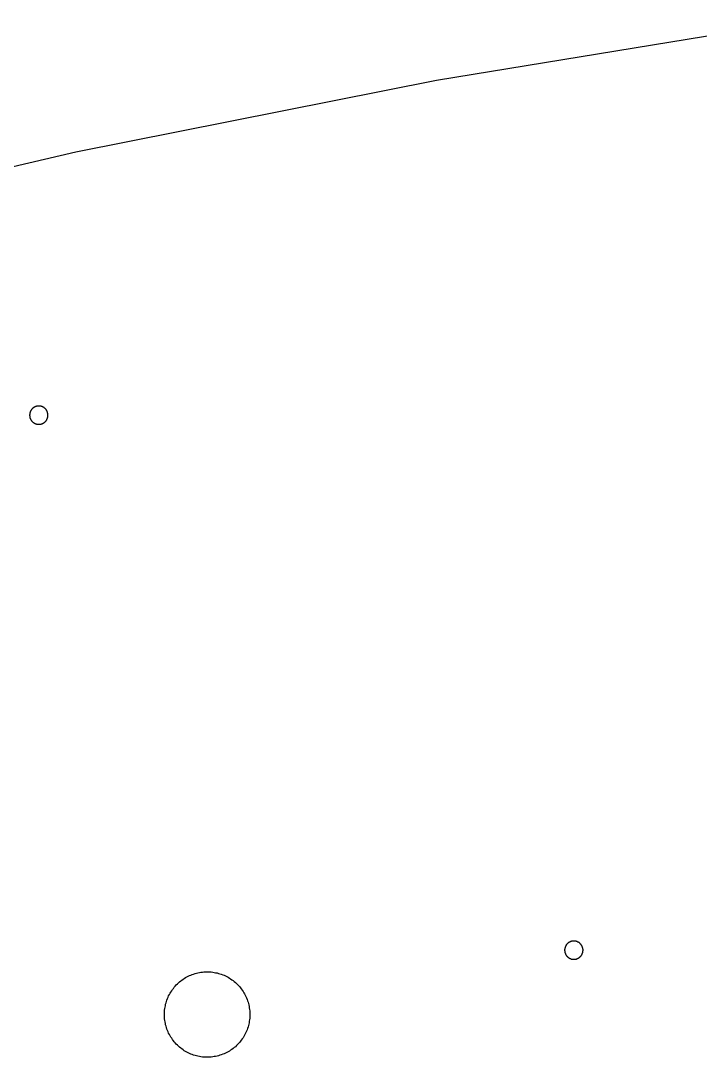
# Model space of a CAD drawing. Extents: x 0 to 146, y -2 to 88.
# Drawn here: x 25.12 to 32.08, y 59.49 to 70.1 of the extents above; entities that cross this region are included whole.
import ezdxf

# ---------------------------------------------------------------- set-up
doc = ezdxf.new("R2010")
doc.units = 0
doc.header["$LTSCALE"] = 15
doc.layers.add('CUT$EXTERIOR', color=1, linetype='CONTINUOUS')
doc.layers.add('CUT$INTERIOR', color=5, linetype='CONTINUOUS')

msp = doc.modelspace()

# ---------------------------------------------------------------- linework, layer by layer
at = {"layer": 'CUT$EXTERIOR'}
for p, q in [((29.375, 69.495), (33.096, 70.103)), ((25.68, 68.761), (29.375, 69.495)), ((22.016, 67.906), (25.68, 68.761))]:
    msp.add_line(p, q, dxfattribs=at)
at = {"layer": 'CUT$INTERIOR'}
for p, q in [((25.236, 66.131), (25.234, 66.129)), ((25.239, 66.133), (25.236, 66.131)), ((25.241, 66.135), (25.239, 66.133)), ((25.243, 66.137), (25.241, 66.135)), ((25.246, 66.139), (25.243, 66.137)), ((25.249, 66.141), (25.246, 66.139)), ((25.251, 66.143), (25.249, 66.141)), ((25.254, 66.145), (25.251, 66.143)), ((25.257, 66.146), (25.254, 66.145)), ((25.26, 66.148), (25.257, 66.146)), ((25.263, 66.149), (25.26, 66.148)), ((25.266, 66.151), (25.263, 66.149)), ((25.269, 66.152), (25.266, 66.151)), ((25.272, 66.153), (25.269, 66.152)), ((25.275, 66.154), (25.272, 66.153)), ((25.278, 66.155), (25.275, 66.154)), ((25.281, 66.156), (25.278, 66.155)), ((25.284, 66.156), (25.281, 66.156)), ((25.288, 66.157), (25.284, 66.156)), ((25.291, 66.157), (25.288, 66.157)), ((25.294, 66.158), (25.291, 66.157)), ((25.297, 66.158), (25.294, 66.158)), ((25.301, 66.158), (25.297, 66.158)), ((25.304, 66.158), (25.301, 66.158)), ((25.307, 66.158), (25.304, 66.158)), ((25.31, 66.158), (25.307, 66.158)), ((25.314, 66.157), (25.31, 66.158)), ((25.317, 66.157), (25.314, 66.157)), ((25.32, 66.156), (25.317, 66.157)), ((25.323, 66.156), (25.32, 66.156)), ((25.326, 66.155), (25.323, 66.156)), ((25.329, 66.154), (25.326, 66.155)), ((25.333, 66.153), (25.329, 66.154)), ((25.336, 66.152), (25.333, 66.153)), ((25.339, 66.151), (25.336, 66.152)), ((25.342, 66.149), (25.339, 66.151)), ((25.345, 66.148), (25.342, 66.149)), ((25.347, 66.146), (25.345, 66.148)), ((25.35, 66.145), (25.347, 66.146)), ((25.353, 66.143), (25.35, 66.145)), ((25.356, 66.141), (25.353, 66.143)), ((25.358, 66.139), (25.356, 66.141)), ((25.361, 66.137), (25.358, 66.139)), ((25.363, 66.135), (25.361, 66.137)), ((25.366, 66.133), (25.363, 66.135)), ((25.368, 66.131), (25.366, 66.133)), ((25.37, 66.129), (25.368, 66.131)), ((25.209, 66.07), (25.208, 66.067)), ((25.208, 66.067), (25.208, 66.063)), ((25.208, 66.063), (25.208, 66.06)), ((25.208, 66.06), (25.209, 66.057)), ((25.21, 66.08), (25.209, 66.076)), ((25.209, 66.076), (25.209, 66.073)), ((25.209, 66.073), (25.209, 66.07)), ((25.209, 66.057), (25.209, 66.054)), ((25.209, 66.054), (25.209, 66.05)), ((25.209, 66.05), (25.21, 66.047)), ((25.211, 66.086), (25.21, 66.083)), ((25.21, 66.083), (25.21, 66.08)), ((25.21, 66.047), (25.211, 66.044)), ((25.212, 66.089), (25.211, 66.086)), ((25.211, 66.044), (25.211, 66.041)), ((25.211, 66.041), (25.212, 66.038)), ((25.213, 66.092), (25.212, 66.089)), ((25.212, 66.038), (25.213, 66.035)), ((25.214, 66.095), (25.213, 66.092)), ((25.213, 66.035), (25.214, 66.032)), ((25.215, 66.098), (25.214, 66.095)), ((25.214, 66.032), (25.215, 66.029)), ((25.216, 66.101), (25.215, 66.098)), ((25.215, 66.029), (25.217, 66.026)), ((25.217, 66.104), (25.216, 66.101)), ((25.219, 66.107), (25.217, 66.104)), ((25.217, 66.026), (25.218, 66.023)), ((25.22, 66.11), (25.219, 66.107)), ((25.222, 66.113), (25.22, 66.11)), ((25.224, 66.116), (25.222, 66.113)), ((25.226, 66.118), (25.224, 66.116)), ((25.228, 66.121), (25.226, 66.118)), ((25.23, 66.124), (25.228, 66.121)), ((25.232, 66.126), (25.23, 66.124)), ((25.234, 66.129), (25.232, 66.126)), ((25.373, 66.126), (25.37, 66.129)), ((25.375, 66.124), (25.373, 66.126)), ((25.377, 66.121), (25.375, 66.124)), ((25.379, 66.118), (25.377, 66.121)), ((25.381, 66.116), (25.379, 66.118)), ((25.382, 66.113), (25.381, 66.116)), ((25.384, 66.11), (25.382, 66.113)), ((25.385, 66.107), (25.384, 66.11)), ((25.387, 66.104), (25.385, 66.107)), ((25.386, 66.023), (25.388, 66.026)), ((25.388, 66.101), (25.387, 66.104)), ((25.389, 66.098), (25.388, 66.101)), ((25.388, 66.026), (25.389, 66.029)), ((25.391, 66.095), (25.389, 66.098)), ((25.389, 66.029), (25.39, 66.032)), ((25.39, 66.032), (25.391, 66.035)), ((25.392, 66.092), (25.391, 66.095)), ((25.391, 66.035), (25.392, 66.038)), ((25.393, 66.089), (25.392, 66.092)), ((25.392, 66.038), (25.393, 66.041)), ((25.393, 66.086), (25.393, 66.089)), ((25.394, 66.083), (25.393, 66.086)), ((25.393, 66.041), (25.394, 66.044)), ((25.395, 66.08), (25.394, 66.083)), ((25.394, 66.047), (25.395, 66.05)), ((25.394, 66.044), (25.394, 66.047)), ((25.395, 66.076), (25.395, 66.08)), ((25.395, 66.073), (25.395, 66.076)), ((25.396, 66.07), (25.395, 66.073)), ((25.395, 66.054), (25.396, 66.057)), ((25.395, 66.05), (25.395, 66.054)), ((25.396, 66.067), (25.396, 66.07)), ((25.396, 66.063), (25.396, 66.067)), ((25.396, 66.06), (25.396, 66.063)), ((25.396, 66.057), (25.396, 66.06)), ((25.218, 66.023), (25.22, 66.02)), ((25.22, 66.02), (25.221, 66.017)), ((25.221, 66.017), (25.223, 66.014)), ((25.223, 66.014), (25.225, 66.011)), ((25.225, 66.011), (25.227, 66.009)), ((25.227, 66.009), (25.229, 66.006)), ((25.229, 66.006), (25.231, 66.004)), ((25.231, 66.004), (25.233, 66.001)), ((25.233, 66.001), (25.235, 65.999)), ((25.235, 65.999), (25.237, 65.997)), ((25.237, 65.997), (25.24, 65.994)), ((25.24, 65.994), (25.242, 65.992)), ((25.242, 65.992), (25.245, 65.99)), ((25.245, 65.99), (25.247, 65.988)), ((25.247, 65.988), (25.25, 65.986)), ((25.25, 65.986), (25.253, 65.985)), ((25.253, 65.985), (25.256, 65.983)), ((25.256, 65.983), (25.258, 65.981)), ((25.258, 65.981), (25.261, 65.98)), ((25.261, 65.98), (25.264, 65.979)), ((25.264, 65.979), (25.267, 65.977)), ((25.267, 65.977), (25.27, 65.976)), ((25.27, 65.976), (25.273, 65.975)), ((25.273, 65.975), (25.276, 65.974)), ((25.276, 65.974), (25.28, 65.973)), ((25.28, 65.973), (25.283, 65.973)), ((25.283, 65.973), (25.286, 65.972)), ((25.286, 65.972), (25.289, 65.971)), ((25.289, 65.971), (25.292, 65.971)), ((25.292, 65.971), (25.296, 65.971)), ((25.296, 65.971), (25.299, 65.971)), ((25.299, 65.971), (25.302, 65.971)), ((25.302, 65.971), (25.305, 65.971)), ((25.305, 65.971), (25.309, 65.971)), ((25.309, 65.971), (25.312, 65.971)), ((25.312, 65.971), (25.315, 65.971)), ((25.315, 65.971), (25.318, 65.972)), ((25.318, 65.972), (25.322, 65.973)), ((25.322, 65.973), (25.325, 65.973)), ((25.325, 65.973), (25.328, 65.974)), ((25.328, 65.974), (25.331, 65.975)), ((25.331, 65.975), (25.334, 65.976)), ((25.334, 65.976), (25.337, 65.977)), ((25.337, 65.977), (25.34, 65.979)), ((25.34, 65.979), (25.343, 65.98)), ((25.343, 65.98), (25.346, 65.981)), ((25.346, 65.981), (25.349, 65.983)), ((25.349, 65.983), (25.352, 65.985)), ((25.352, 65.985), (25.354, 65.986)), ((25.354, 65.986), (25.357, 65.988)), ((25.357, 65.988), (25.36, 65.99)), ((25.36, 65.99), (25.362, 65.992)), ((25.362, 65.992), (25.365, 65.994)), ((25.365, 65.994), (25.367, 65.997)), ((25.367, 65.997), (25.369, 65.999)), ((25.369, 65.999), (25.372, 66.001)), ((25.372, 66.001), (25.374, 66.004)), ((25.374, 66.004), (25.376, 66.006)), ((25.376, 66.006), (25.378, 66.009)), ((25.378, 66.009), (25.38, 66.011)), ((25.38, 66.011), (25.381, 66.014)), ((25.381, 66.014), (25.383, 66.017)), ((25.383, 66.017), (25.385, 66.02)), ((25.385, 66.02), (25.386, 66.023)), ((30.691, 60.61), (30.69, 60.607)), ((30.692, 60.614), (30.691, 60.61)), ((30.693, 60.617), (30.692, 60.614)), ((30.694, 60.62), (30.693, 60.617)), ((30.695, 60.623), (30.694, 60.62)), ((30.696, 60.626), (30.695, 60.623)), ((30.698, 60.629), (30.696, 60.626)), ((30.699, 60.631), (30.698, 60.629)), ((30.701, 60.634), (30.699, 60.631)), ((30.703, 60.637), (30.701, 60.634)), ((30.704, 60.64), (30.703, 60.637)), ((30.706, 60.642), (30.704, 60.64)), ((30.708, 60.645), (30.706, 60.642)), ((30.711, 60.647), (30.708, 60.645)), ((30.713, 60.65), (30.711, 60.647)), ((30.715, 60.652), (30.713, 60.65)), ((30.717, 60.654), (30.715, 60.652)), ((30.72, 60.657), (30.717, 60.654)), ((30.722, 60.659), (30.72, 60.657)), ((30.725, 60.661), (30.722, 60.659)), ((30.727, 60.663), (30.725, 60.661)), ((30.73, 60.664), (30.727, 60.663)), ((30.733, 60.666), (30.73, 60.664)), ((30.736, 60.668), (30.733, 60.666)), ((30.739, 60.669), (30.736, 60.668)), ((30.742, 60.671), (30.739, 60.669)), ((30.745, 60.672), (30.742, 60.671)), ((30.748, 60.673), (30.745, 60.672)), ((30.751, 60.674), (30.748, 60.673)), ((30.754, 60.675), (30.751, 60.674)), ((30.757, 60.676), (30.754, 60.675)), ((30.76, 60.677), (30.757, 60.676)), ((30.763, 60.678), (30.76, 60.677)), ((30.766, 60.678), (30.763, 60.678)), ((30.77, 60.679), (30.766, 60.678)), ((30.773, 60.679), (30.77, 60.679)), ((30.776, 60.679), (30.773, 60.679)), ((30.779, 60.679), (30.776, 60.679)), ((30.783, 60.679), (30.779, 60.679)), ((30.786, 60.679), (30.783, 60.679)), ((30.789, 60.679), (30.786, 60.679)), ((30.792, 60.679), (30.789, 60.679)), ((30.796, 60.678), (30.792, 60.679)), ((30.799, 60.678), (30.796, 60.678)), ((30.802, 60.677), (30.799, 60.678)), ((30.805, 60.676), (30.802, 60.677)), ((30.808, 60.675), (30.805, 60.676)), ((30.811, 60.674), (30.808, 60.675)), ((30.814, 60.673), (30.811, 60.674)), ((30.817, 60.672), (30.814, 60.673)), ((30.82, 60.671), (30.817, 60.672)), ((30.823, 60.669), (30.82, 60.671)), ((30.826, 60.668), (30.823, 60.669)), ((30.829, 60.666), (30.826, 60.668)), ((30.832, 60.664), (30.829, 60.666)), ((30.835, 60.663), (30.832, 60.664)), ((30.837, 60.661), (30.835, 60.663)), ((30.84, 60.659), (30.837, 60.661)), ((30.842, 60.657), (30.84, 60.659)), ((30.845, 60.654), (30.842, 60.657)), ((30.847, 60.652), (30.845, 60.654)), ((30.849, 60.65), (30.847, 60.652)), ((30.851, 60.647), (30.849, 60.65)), ((30.854, 60.645), (30.851, 60.647)), ((30.856, 60.642), (30.854, 60.645)), ((30.857, 60.64), (30.856, 60.642)), ((30.859, 60.637), (30.857, 60.64)), ((30.861, 60.634), (30.859, 60.637)), ((30.863, 60.631), (30.861, 60.634)), ((30.864, 60.629), (30.863, 60.631)), ((30.866, 60.626), (30.864, 60.629)), ((30.867, 60.623), (30.866, 60.626)), ((30.868, 60.62), (30.867, 60.623)), ((30.869, 60.617), (30.868, 60.62)), ((30.87, 60.614), (30.869, 60.617)), ((30.871, 60.61), (30.87, 60.614)), ((30.872, 60.607), (30.871, 60.61)), ((30.688, 60.595), (30.687, 60.591)), ((30.687, 60.591), (30.687, 60.588)), ((30.687, 60.588), (30.687, 60.585)), ((30.687, 60.585), (30.687, 60.581)), ((30.687, 60.581), (30.688, 60.578)), ((30.689, 60.601), (30.688, 60.598)), ((30.688, 60.598), (30.688, 60.595)), ((30.688, 60.578), (30.688, 60.575)), ((30.688, 60.575), (30.688, 60.572)), ((30.688, 60.572), (30.689, 60.569)), ((30.69, 60.607), (30.689, 60.604)), ((30.689, 60.604), (30.689, 60.601)), ((30.689, 60.569), (30.689, 60.565)), ((30.689, 60.565), (30.69, 60.562)), ((30.69, 60.562), (30.691, 60.559)), ((30.691, 60.559), (30.692, 60.556)), ((30.692, 60.556), (30.693, 60.553)), ((30.693, 60.553), (30.694, 60.55)), ((30.694, 60.55), (30.696, 60.547)), ((30.696, 60.547), (30.697, 60.544)), ((30.697, 60.544), (30.698, 60.541)), ((30.698, 60.541), (30.7, 60.538)), ((30.7, 60.538), (30.702, 60.535)), ((30.702, 60.535), (30.704, 60.533)), ((30.704, 60.533), (30.705, 60.53)), ((30.705, 60.53), (30.707, 60.527)), ((30.707, 60.527), (30.709, 60.525)), ((30.709, 60.525), (30.712, 60.523)), ((30.712, 60.523), (30.714, 60.52)), ((30.714, 60.52), (30.716, 60.518)), ((30.716, 60.518), (30.719, 60.516)), ((30.719, 60.516), (30.721, 60.514)), ((30.721, 60.514), (30.724, 60.511)), ((30.724, 60.511), (30.726, 60.51)), ((30.726, 60.51), (30.729, 60.508)), ((30.729, 60.508), (30.732, 60.506)), ((30.732, 60.506), (30.734, 60.504)), ((30.734, 60.504), (30.737, 60.503)), ((30.825, 60.503), (30.828, 60.504)), ((30.828, 60.504), (30.83, 60.506)), ((30.83, 60.506), (30.833, 60.508)), ((30.833, 60.508), (30.836, 60.51)), ((30.836, 60.51), (30.838, 60.511)), ((30.838, 60.511), (30.841, 60.514)), ((30.841, 60.514), (30.843, 60.516)), ((30.843, 60.516), (30.846, 60.518)), ((30.846, 60.518), (30.848, 60.52)), ((30.848, 60.52), (30.85, 60.523)), ((30.85, 60.523), (30.853, 60.525)), ((30.853, 60.525), (30.855, 60.527)), ((30.855, 60.527), (30.857, 60.53)), ((30.857, 60.53), (30.858, 60.533)), ((30.858, 60.533), (30.86, 60.535)), ((30.86, 60.535), (30.862, 60.538)), ((30.862, 60.538), (30.864, 60.541)), ((30.864, 60.541), (30.865, 60.544)), ((30.865, 60.544), (30.866, 60.547)), ((30.866, 60.547), (30.868, 60.55)), ((30.868, 60.55), (30.869, 60.553)), ((30.869, 60.553), (30.87, 60.556)), ((30.87, 60.556), (30.871, 60.559)), ((30.871, 60.559), (30.872, 60.562)), ((30.873, 60.604), (30.872, 60.607)), ((30.872, 60.562), (30.873, 60.565)), ((30.873, 60.601), (30.873, 60.604)), ((30.874, 60.598), (30.873, 60.601)), ((30.873, 60.569), (30.874, 60.572)), ((30.873, 60.565), (30.873, 60.569)), ((30.874, 60.595), (30.874, 60.598)), ((30.875, 60.591), (30.874, 60.595)), ((30.874, 60.578), (30.875, 60.581)), ((30.874, 60.575), (30.874, 60.578)), ((30.874, 60.572), (30.874, 60.575)), ((30.875, 60.588), (30.875, 60.591)), ((30.875, 60.585), (30.875, 60.588)), ((30.875, 60.581), (30.875, 60.585)), ((30.737, 60.503), (30.74, 60.501)), ((30.74, 60.501), (30.743, 60.5)), ((30.743, 60.5), (30.746, 60.499)), ((30.746, 60.499), (30.749, 60.497)), ((30.749, 60.497), (30.752, 60.496)), ((30.752, 60.496), (30.755, 60.495)), ((30.755, 60.495), (30.758, 60.495)), ((30.758, 60.495), (30.762, 60.494)), ((30.762, 60.494), (30.765, 60.493)), ((30.765, 60.493), (30.768, 60.493)), ((30.768, 60.493), (30.771, 60.492)), ((30.771, 60.492), (30.774, 60.492)), ((30.774, 60.492), (30.778, 60.492)), ((30.778, 60.492), (30.781, 60.492)), ((30.781, 60.492), (30.784, 60.492)), ((30.784, 60.492), (30.787, 60.492)), ((30.787, 60.492), (30.791, 60.492)), ((30.791, 60.492), (30.794, 60.493)), ((30.794, 60.493), (30.797, 60.493)), ((30.797, 60.493), (30.8, 60.494)), ((30.8, 60.494), (30.804, 60.495)), ((30.804, 60.495), (30.807, 60.495)), ((30.807, 60.495), (30.81, 60.496)), ((30.81, 60.496), (30.813, 60.497)), ((30.813, 60.497), (30.816, 60.499)), ((30.816, 60.499), (30.819, 60.5)), ((30.819, 60.5), (30.822, 60.501)), ((30.822, 60.501), (30.825, 60.503)), ((26.78, 60.288), (26.792, 60.296)), ((26.792, 60.296), (26.805, 60.304)), ((26.805, 60.304), (26.818, 60.311)), ((26.818, 60.311), (26.832, 60.318)), ((26.832, 60.318), (26.846, 60.325)), ((26.846, 60.325), (26.86, 60.331)), ((26.86, 60.331), (26.874, 60.336)), ((26.874, 60.336), (26.888, 60.341)), ((26.888, 60.341), (26.903, 60.346)), ((26.903, 60.346), (26.917, 60.35)), ((26.917, 60.35), (26.932, 60.353)), ((26.932, 60.353), (26.947, 60.356)), ((26.947, 60.356), (26.962, 60.359)), ((26.962, 60.359), (26.977, 60.361)), ((26.977, 60.361), (26.992, 60.362)), ((26.992, 60.362), (27.007, 60.363)), ((27.007, 60.363), (27.022, 60.364)), ((27.022, 60.364), (27.038, 60.364)), ((27.038, 60.364), (27.053, 60.363)), ((27.053, 60.363), (27.068, 60.362)), ((27.068, 60.362), (27.083, 60.36)), ((27.083, 60.36), (27.098, 60.358)), ((27.098, 60.358), (27.113, 60.355)), ((27.113, 60.355), (27.128, 60.352)), ((27.128, 60.352), (27.142, 60.348)), ((27.142, 60.348), (27.157, 60.344)), ((27.157, 60.344), (27.171, 60.339)), ((27.171, 60.339), (27.186, 60.334)), ((27.186, 60.334), (27.2, 60.328)), ((27.2, 60.328), (27.214, 60.322)), ((27.214, 60.322), (27.227, 60.315)), ((27.227, 60.315), (27.24, 60.308)), ((27.24, 60.308), (27.254, 60.3)), ((27.254, 60.3), (27.266, 60.292)), ((27.266, 60.292), (27.279, 60.283)), ((26.671, 60.182), (26.68, 60.194)), ((26.68, 60.194), (26.69, 60.206)), ((26.69, 60.206), (26.7, 60.218)), ((26.7, 60.218), (26.71, 60.229)), ((26.71, 60.229), (26.721, 60.24)), ((26.721, 60.24), (26.732, 60.25)), ((26.732, 60.25), (26.743, 60.26)), ((26.743, 60.26), (26.755, 60.27)), ((26.755, 60.27), (26.767, 60.279)), ((26.767, 60.279), (26.78, 60.288)), ((27.279, 60.283), (27.291, 60.274)), ((27.291, 60.274), (27.303, 60.265)), ((27.303, 60.265), (27.315, 60.255)), ((27.315, 60.255), (27.326, 60.245)), ((27.326, 60.245), (27.337, 60.234)), ((27.337, 60.234), (27.347, 60.223)), ((27.347, 60.223), (27.357, 60.212)), ((27.357, 60.212), (27.367, 60.2)), ((27.367, 60.2), (27.376, 60.188)), ((27.376, 60.188), (27.385, 60.176)), ((26.615, 60.075), (26.62, 60.089)), ((26.62, 60.089), (26.626, 60.103)), ((26.626, 60.103), (26.632, 60.117)), ((26.632, 60.117), (26.639, 60.131)), ((26.639, 60.131), (26.647, 60.144)), ((26.647, 60.144), (26.654, 60.157)), ((26.654, 60.157), (26.663, 60.17)), ((26.663, 60.17), (26.671, 60.182)), ((27.385, 60.176), (27.394, 60.163)), ((27.394, 60.163), (27.402, 60.15)), ((27.402, 60.15), (27.409, 60.137)), ((27.409, 60.137), (27.416, 60.124)), ((27.416, 60.124), (27.423, 60.11)), ((27.423, 60.11), (27.429, 60.096)), ((27.429, 60.096), (27.435, 60.082)), ((27.435, 60.082), (27.44, 60.068)), ((26.591, 59.972), (26.593, 59.987)), ((26.593, 59.987), (26.595, 60.002)), ((26.595, 60.002), (26.598, 60.017)), ((26.598, 60.017), (26.601, 60.031)), ((26.601, 60.031), (26.605, 60.046)), ((26.605, 60.046), (26.61, 60.061)), ((26.61, 60.061), (26.615, 60.075)), ((27.44, 60.068), (27.445, 60.053)), ((27.445, 60.053), (27.449, 60.039)), ((27.449, 60.039), (27.453, 60.024)), ((27.453, 60.024), (27.456, 60.009)), ((27.456, 60.009), (27.458, 59.994)), ((27.458, 59.994), (27.46, 59.979)), ((27.46, 59.979), (27.462, 59.964)), ((26.589, 59.941), (26.59, 59.957)), ((26.589, 59.926), (26.589, 59.941)), ((26.589, 59.911), (26.589, 59.926)), ((26.59, 59.896), (26.589, 59.911)), ((26.59, 59.957), (26.591, 59.972)), ((26.591, 59.881), (26.59, 59.896)), ((26.593, 59.866), (26.591, 59.881)), ((27.46, 59.873), (27.458, 59.858)), ((27.462, 59.888), (27.46, 59.873)), ((27.462, 59.964), (27.463, 59.949)), ((27.463, 59.903), (27.462, 59.888)), ((27.463, 59.949), (27.464, 59.934)), ((27.464, 59.919), (27.463, 59.903)), ((27.464, 59.934), (27.464, 59.919)), ((26.595, 59.851), (26.593, 59.866)), ((26.598, 59.836), (26.595, 59.851)), ((26.601, 59.821), (26.598, 59.836)), ((26.605, 59.806), (26.601, 59.821)), ((26.61, 59.792), (26.605, 59.806)), ((26.615, 59.777), (26.61, 59.792)), ((26.62, 59.763), (26.615, 59.777)), ((26.626, 59.749), (26.62, 59.763)), ((27.435, 59.77), (27.429, 59.756)), ((27.44, 59.785), (27.435, 59.77)), ((27.445, 59.799), (27.44, 59.785)), ((27.449, 59.814), (27.445, 59.799)), ((27.453, 59.828), (27.449, 59.814)), ((27.456, 59.843), (27.453, 59.828)), ((27.458, 59.858), (27.456, 59.843)), ((26.632, 59.735), (26.626, 59.749)), ((26.639, 59.722), (26.632, 59.735)), ((26.647, 59.709), (26.639, 59.722)), ((26.654, 59.696), (26.647, 59.709)), ((26.663, 59.683), (26.654, 59.696)), ((26.671, 59.67), (26.663, 59.683)), ((26.68, 59.658), (26.671, 59.67)), ((26.69, 59.646), (26.68, 59.658)), ((27.376, 59.664), (27.367, 59.652)), ((27.385, 59.676), (27.376, 59.664)), ((27.394, 59.689), (27.385, 59.676)), ((27.402, 59.702), (27.394, 59.689)), ((27.409, 59.715), (27.402, 59.702)), ((27.416, 59.729), (27.409, 59.715)), ((27.423, 59.742), (27.416, 59.729)), ((27.429, 59.756), (27.423, 59.742)), ((26.7, 59.635), (26.69, 59.646)), ((26.71, 59.624), (26.7, 59.635)), ((26.721, 59.613), (26.71, 59.624)), ((26.732, 59.602), (26.721, 59.613)), ((26.743, 59.592), (26.732, 59.602)), ((26.755, 59.583), (26.743, 59.592)), ((26.767, 59.574), (26.755, 59.583)), ((26.78, 59.565), (26.767, 59.574)), ((26.792, 59.556), (26.78, 59.565)), ((26.805, 59.549), (26.792, 59.556)), ((26.818, 59.541), (26.805, 59.549)), ((27.254, 59.552), (27.24, 59.545)), ((27.266, 59.561), (27.254, 59.552)), ((27.279, 59.569), (27.266, 59.561)), ((27.291, 59.578), (27.279, 59.569)), ((27.303, 59.588), (27.291, 59.578)), ((27.315, 59.597), (27.303, 59.588)), ((27.326, 59.608), (27.315, 59.597)), ((27.337, 59.618), (27.326, 59.608)), ((27.347, 59.629), (27.337, 59.618)), ((27.357, 59.64), (27.347, 59.629)), ((27.367, 59.652), (27.357, 59.64)), ((26.832, 59.534), (26.818, 59.541)), ((26.846, 59.528), (26.832, 59.534)), ((26.86, 59.522), (26.846, 59.528)), ((26.874, 59.516), (26.86, 59.522)), ((26.888, 59.511), (26.874, 59.516)), ((26.903, 59.507), (26.888, 59.511)), ((26.917, 59.502), (26.903, 59.507)), ((26.932, 59.499), (26.917, 59.502)), ((26.947, 59.496), (26.932, 59.499)), ((26.962, 59.493), (26.947, 59.496)), ((26.977, 59.491), (26.962, 59.493)), ((26.992, 59.49), (26.977, 59.491)), ((27.007, 59.489), (26.992, 59.49)), ((27.022, 59.489), (27.007, 59.489)), ((27.038, 59.489), (27.022, 59.489)), ((27.053, 59.49), (27.038, 59.489)), ((27.068, 59.491), (27.053, 59.49)), ((27.083, 59.492), (27.068, 59.491)), ((27.098, 59.495), (27.083, 59.492)), ((27.113, 59.497), (27.098, 59.495)), ((27.128, 59.501), (27.113, 59.497)), ((27.142, 59.504), (27.128, 59.501)), ((27.157, 59.509), (27.142, 59.504)), ((27.171, 59.514), (27.157, 59.509)), ((27.186, 59.519), (27.171, 59.514)), ((27.2, 59.525), (27.186, 59.519)), ((27.214, 59.531), (27.2, 59.525)), ((27.227, 59.538), (27.214, 59.531)), ((27.24, 59.545), (27.227, 59.538))]:
    msp.add_line(p, q, dxfattribs=at)

doc.saveas('drawing.dxf')
